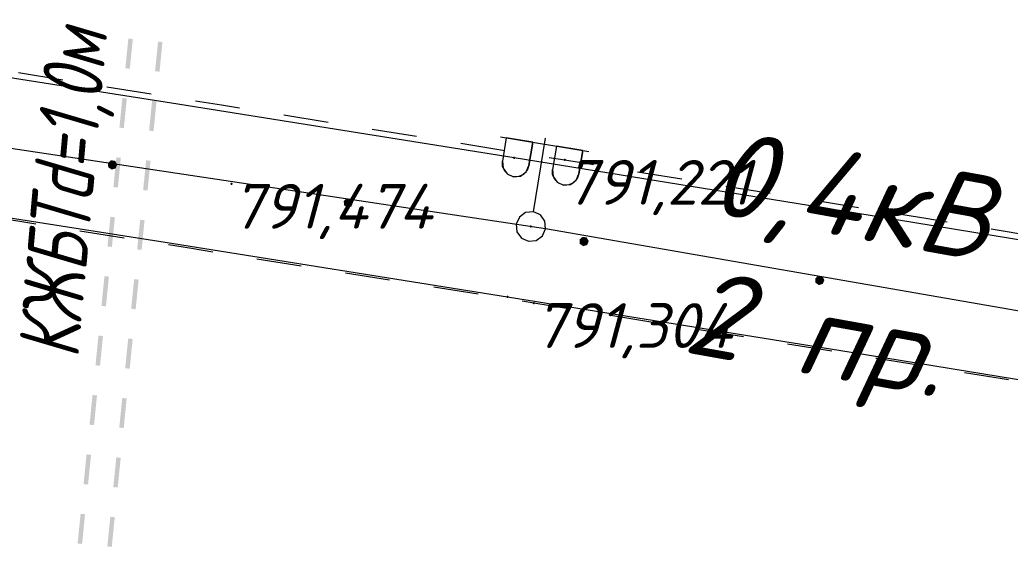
# Model space of a CAD drawing. Header units: metres. Extents: x 629572 to 645168, y 4785785 to 4790166.
# Drawn here: x 633767.71 to 633800.88, y 4788348.47 to 4788366.68 of the extents above; entities that cross this region are included whole.
import ezdxf

# ---------------------------------------------------------------- set-up
doc = ezdxf.new("R2010")
doc.units = ezdxf.units.M
doc.linetypes.add('Сплошная', pattern=[0])
doc.linetypes.add('Штриховая 1.5-1.5', pattern=[3, 1.5, -1.5])
doc.layers.get('0').update_dxf_attribs({"linetype": 'CONTINUOUS'})
for name, color, linetype in [('Водопропускн. труба (круглая)', 7, 'CONTINUOUS'), ('Водопропускн. труба_ d_1м', 7, 'CONTINUOUS'), ('Дороги с покрытием (осевая линия)', 7, 'CONTINUOUS'), ('Нурсултан', 7, 'CONTINUOUS'), ('Проезжие части улиц и тротуаров (без бортового камня)', 7, 'CONTINUOUS'), ('Тротуары и пешеходные дорожки (бордюр)', 7, 'CONTINUOUS'), ('Фонари электр._ на мет. столб', 7, 'CONTINUOUS')]:
    doc.layers.add(name, color=color, linetype=linetype)
doc.layers.add('ЛЭП в.напряж.', color=10, linetype='SIL_KAB_VYSVOLT', lineweight=13)
doc.layers.add('ЛЭП н.напряж.', color=10, linetype='SIL_KAB_NIZVOLT', lineweight=13)
doc.styles.add('ISOCPEUR', font='isocpeui.ttf')
doc.styles.get("Standard").update_dxf_attribs({"font": 'isocpeui.ttf'})
doc.linetypes.add('SIL_KAB_NIZVOLT', pattern='A,1,["<",Standard,S=1.6,R=0,X=-1,Y=-0.8],6,0,1,[">",Standard,S=1.6,R=0,X=-0.8,Y=-0.8],-2,8,-2', length=20)
doc.linetypes.add('SIL_KAB_VYSVOLT', pattern='A,1.5,["<<",Standard,S=1.6,R=0,X=-1.5,Y=-0.8],5,0,1.5,[">>",Standard,S=1.6,R=0,X=-2.14,Y=-0.8],-2,8,-2', length=20)

# ---------------------------------------------------------------- blocks, each defined once
blk = doc.blocks.new('38 - 110.1.2 фонари на метал.столб')
at = {"color": 7, "linetype": 'Continuous', "lineweight": 0, "flags": 128}
for points in [[(0, 0.5), (0, 3)], [(-1.5, 2.8), (1.5, 2.8)], [(-1.3, 2.8), (-1.3, 2)], [(-0.4, 2.8), (-0.4, 2)], [(0.4, 2.8), (0.4, 2)], [(1.3, 2.8), (1.3, 2)], [(-0.4, 2), (-0.434, 1.828), (-0.532, 1.682), (-0.678, 1.584), (-0.85, 1.55), (-1.022, 1.584), (-1.168, 1.682), (-1.266, 1.828), (-1.3, 2)], [(1.3, 2), (1.266, 1.828), (1.168, 1.682), (1.022, 1.584), (0.85, 1.55), (0.678, 1.584), (0.532, 1.682), (0.434, 1.828), (0.4, 2)]]:
    blk.add_lwpolyline(points, dxfattribs=at)
at = {"color": 7, "linetype": 'Continuous', "lineweight": 0, "true_color": 0xffffff, "flags": 128}
for points in [[(-0.4, 2.8), (-1.3, 2.8), (-1.3, 2), (-1.24, 1.775), (-1.075, 1.61), (-0.85, 1.55), (-0.625, 1.61), (-0.46, 1.775), (-0.4, 2), (-0.4, 2.8)], [(1.3, 2.8), (0.4, 2.8), (0.4, 2), (0.46, 1.775), (0.625, 1.61), (0.85, 1.55), (1.075, 1.61), (1.24, 1.775), (1.3, 2), (1.3, 2.8)]]:
    blk.add_lwpolyline(points, close=True, dxfattribs=at)
at = {"color": 7, "linetype": 'Continuous', "lineweight": 0, "flags": 128}
blk.add_lwpolyline([(0, 0.5), (-0.25, 0.433), (-0.433, 0.25), (-0.5, 0), (-0.433, -0.25), (-0.25, -0.433), (0, -0.5), (0.25, -0.433), (0.433, -0.25), (0.5, 0), (0.433, 0.25), (0.25, 0.433), (0, 0.5)], close=True, dxfattribs=at)
at = {"color": 7, "style": 'ISOCPEUR', "flags": 1}
for tag in ['X', 'Отметка', 'Имя объекта CREDO-III', 'Код объекта CREDO-III', 'Y']:
    blk.add_attdef(tag, (0, 0), '', height=2.5, dxfattribs=at)

msp = doc.modelspace()

# ---------------------------------------------------------------- hatches: boundary and pattern name
at = {"layer": 'Водопропускн. труба (круглая)'}
for points in [[(633771.396, 4788365.037), (633771.496, 4788366.032), (633771.347, 4788366.047), (633771.247, 4788365.052)], [(633772.391, 4788364.937), (633772.491, 4788365.932), (633772.342, 4788365.947), (633772.242, 4788364.952)], [(633771.196, 4788363.047), (633771.296, 4788364.042), (633771.147, 4788364.057), (633771.047, 4788363.062)], [(633772.191, 4788362.947), (633772.291, 4788363.942), (633772.142, 4788363.957), (633772.042, 4788362.962)], [(633770.996, 4788361.057), (633771.096, 4788362.052), (633770.947, 4788362.067), (633770.847, 4788361.072)], [(633771.991, 4788360.957), (633772.091, 4788361.952), (633771.942, 4788361.967), (633771.842, 4788360.972)], [(633770.797, 4788359.067), (633770.896, 4788360.062), (633770.747, 4788360.077), (633770.647, 4788359.082)], [(633771.791, 4788358.967), (633771.891, 4788359.962), (633771.742, 4788359.977), (633771.642, 4788358.982)], [(633770.597, 4788357.077), (633770.697, 4788358.072), (633770.547, 4788358.087), (633770.447, 4788357.092)], [(633771.592, 4788356.977), (633771.692, 4788357.972), (633771.542, 4788357.987), (633771.442, 4788356.992)], [(633770.397, 4788355.087), (633770.497, 4788356.082), (633770.347, 4788356.097), (633770.247, 4788355.102)], [(633771.392, 4788354.987), (633771.492, 4788355.982), (633771.342, 4788355.997), (633771.242, 4788355.002)], [(633770.197, 4788353.097), (633770.297, 4788354.092), (633770.148, 4788354.107), (633770.048, 4788353.112)], [(633771.192, 4788352.997), (633771.292, 4788353.992), (633771.143, 4788354.007), (633771.043, 4788353.012)], [(633769.997, 4788351.107), (633770.097, 4788352.102), (633769.948, 4788352.117), (633769.848, 4788351.122)], [(633770.992, 4788351.007), (633771.092, 4788352.002), (633770.943, 4788352.017), (633770.843, 4788351.022)], [(633769.797, 4788349.117), (633769.897, 4788350.112), (633769.748, 4788350.127), (633769.648, 4788349.132)], [(633770.792, 4788349.017), (633770.892, 4788350.012), (633770.743, 4788350.027), (633770.643, 4788349.032)]]:
    msp.add_hatch(color=7, dxfattribs=at).paths.add_polyline_path(points)
at = {"layer": 'Дороги с покрытием (осевая линия)'}
for points in [[(633770.788, 4788361.657), (633770.792, 4788361.659), (633770.789, 4788361.668), (633770.789, 4788361.668), (633770.792, 4788361.659), (633770.908, 4788361.693), (633770.917, 4788361.696), (633770.922, 4788361.697), (633770.923, 4788361.702), (633770.939, 4788361.741), (633770.972, 4788361.822), (633770.974, 4788361.827), (633770.973, 4788361.828), (633770.972, 4788361.831), (633770.958, 4788361.848), (633770.931, 4788361.883), (633770.931, 4788361.883), (633770.972, 4788361.831), (633770.908, 4788361.944), (633770.905, 4788361.949), (633770.9, 4788361.949), (633770.772, 4788361.97), (633770.764, 4788361.967), (633770.77, 4788361.96), (633770.77, 4788361.96), (633770.764, 4788361.967), (633770.686, 4788361.897), (633770.667, 4788361.88), (633770.665, 4788361.878), (633770.664, 4788361.877), (633770.664, 4788361.872), (633770.673, 4788361.742), (633770.683, 4788361.742), (633770.678, 4788361.742), (633770.673, 4788361.742), (633770.677, 4788361.734), (633770.784, 4788361.66), (633770.789, 4788361.668), (633770.789, 4788361.668), (633770.784, 4788361.66)], [(633778.685, 4788360.384), (633778.69, 4788360.385), (633778.687, 4788360.395), (633778.687, 4788360.395), (633778.69, 4788360.385), (633778.806, 4788360.419), (633778.815, 4788360.422), (633778.821, 4788360.428), (633778.837, 4788360.467), (633778.87, 4788360.548), (633778.861, 4788360.552), (633778.861, 4788360.552), (633778.868, 4788360.549), (633778.87, 4788360.548), (633778.872, 4788360.553), (633778.871, 4788360.554), (633778.87, 4788360.557), (633778.856, 4788360.574), (633778.829, 4788360.609), (633778.829, 4788360.609), (633778.87, 4788360.557), (633778.806, 4788360.67), (633778.797, 4788360.666), (633778.799, 4788360.675), (633778.67, 4788360.696), (633778.669, 4788360.686), (633778.669, 4788360.686), (633778.67, 4788360.696), (633778.665, 4788360.697), (633778.662, 4788360.694), (633778.584, 4788360.623), (633778.565, 4788360.606), (633778.563, 4788360.604), (633778.562, 4788360.603), (633778.562, 4788360.598), (633778.57, 4788360.468), (633778.58, 4788360.469), (633778.58, 4788360.469), (633778.576, 4788360.469), (633778.57, 4788360.468), (633778.571, 4788360.464), (633778.575, 4788360.461), (633778.583, 4788360.457), (633778.634, 4788360.432), (633778.634, 4788360.432), (633778.575, 4788360.461), (633778.681, 4788360.386), (633778.687, 4788360.395), (633778.687, 4788360.395), (633778.681, 4788360.386)], [(633786.58, 4788359.092), (633786.585, 4788359.093), (633786.7, 4788359.127), (633786.71, 4788359.13), (633786.707, 4788359.14), (633786.707, 4788359.14), (633786.71, 4788359.13), (633786.716, 4788359.136), (633786.732, 4788359.175), (633786.765, 4788359.256), (633786.762, 4788359.258), (633786.763, 4788359.257), (633786.765, 4788359.256), (633786.767, 4788359.261), (633786.766, 4788359.262), (633786.765, 4788359.265), (633786.756, 4788359.26), (633786.756, 4788359.26), (633786.765, 4788359.265), (633786.752, 4788359.282), (633786.724, 4788359.317), (633786.724, 4788359.317), (633786.765, 4788359.265), (633786.701, 4788359.379), (633786.692, 4788359.374), (633786.692, 4788359.374), (633786.701, 4788359.379), (633786.694, 4788359.384), (633786.565, 4788359.405), (633786.561, 4788359.405), (633786.557, 4788359.402), (633786.564, 4788359.395), (633786.564, 4788359.395), (633786.557, 4788359.402), (633786.479, 4788359.332), (633786.461, 4788359.315), (633786.458, 4788359.313), (633786.457, 4788359.312), (633786.457, 4788359.307), (633786.465, 4788359.177), (633786.475, 4788359.178), (633786.475, 4788359.178), (633786.471, 4788359.177), (633786.465, 4788359.177), (633786.466, 4788359.172), (633786.47, 4788359.169), (633786.478, 4788359.165), (633786.529, 4788359.14), (633786.529, 4788359.14), (633786.47, 4788359.169), (633786.576, 4788359.095)], [(633794.473, 4788357.789), (633794.478, 4788357.791), (633794.593, 4788357.825), (633794.603, 4788357.827), (633794.6, 4788357.837), (633794.6, 4788357.837), (633794.603, 4788357.827), (633794.607, 4788357.829), (633794.609, 4788357.833), (633794.625, 4788357.872), (633794.658, 4788357.954), (633794.653, 4788357.956), (633794.657, 4788357.954), (633794.658, 4788357.954), (633794.66, 4788357.958), (633794.659, 4788357.959), (633794.658, 4788357.962), (633794.649, 4788357.957), (633794.649, 4788357.957), (633794.658, 4788357.962), (633794.645, 4788357.979), (633794.617, 4788358.014), (633794.617, 4788358.014), (633794.658, 4788357.962), (633794.594, 4788358.076), (633794.586, 4788358.071), (633794.586, 4788358.071), (633794.594, 4788358.076), (633794.587, 4788358.081), (633794.459, 4788358.102), (633794.451, 4788358.1), (633794.372, 4788358.029), (633794.354, 4788358.012), (633794.361, 4788358.005), (633794.351, 4788358.004), (633794.358, 4788357.874), (633794.363, 4788357.867), (633794.469, 4788357.792)]]:
    msp.add_hatch(color=7, dxfattribs=at).paths.add_polyline_path(points)

# ---------------------------------------------------------------- linework, layer by layer
at = {"layer": 'ЛЭП н.напряж.', "lineweight": 13}
msp.add_lwpolyline([(633956.501, 4788331.707), (633922.81, 4788336.992), (633888.131, 4788342.675), (633853.736, 4788348.119), (633819.767, 4788353.675), (633785.324, 4788359.671), (633750.794, 4788364.868), (633715.797, 4788370.174), (633679.74, 4788375.962), (633645.168, 4788381.424), (633610.662, 4788387.089), (633576.869, 4788392.73), (633544.157, 4788397.966), (633510.841, 4788403.299), (633477.474, 4788408.502), (633444.363, 4788413.806), (633412.436, 4788419.051), (633378.475, 4788424.98), (633303.547, 4788436.604), (633254.751, 4788444.467), (633214.209, 4788452.322), (633180.137, 4788457.953)], dxfattribs=at)
at = {"layer": 'Нурсултан', "color": 7}
for p in [(633784.268, 4788362.052, 4.693), (633785.964, 4788361.98, 4.544), (633774.797, 4788361.178, 4.797), (633784.83, 4788359.751, 4.708), (633784.042, 4788357.395, 4.773), (633784.928, 4788357.183, 4.627)]:
    msp.add_point(p, dxfattribs=at)
at = {"layer": 'Проезжие части улиц и тротуаров (без бортового камня)', "linetype": 'Штриховая 1.5-1.5', "lineweight": 0, "flags": 128}
msp.add_lwpolyline([(633412.006, 4788416.806), (633398.463, 4788418.96), (633386.704, 4788420.824), (633384.586, 4788421.159), (633377.986, 4788422.207), (633377.776, 4788422.263), (633377.564, 4788422.354), (633377.366, 4788422.473), (633377.188, 4788422.615), (633377.035, 4788422.778), (633376.921, 4788422.948), (633376.819, 4788423.177), (633376.716, 4788423.482), (633376.62, 4788423.852), (633376.552, 4788424.215), (633376.516, 4788424.595), (633376.527, 4788424.905), (633376.591, 4788425.205), (633376.706, 4788425.534), (633376.853, 4788425.846), (633377.027, 4788426.142), (633377.213, 4788426.395), (633377.395, 4788426.584), (633377.593, 4788426.724), (633377.834, 4788426.838), (633378.094, 4788426.92), (633378.37, 4788426.97), (633378.648, 4788426.986), (633378.912, 4788426.966), (633385.952, 4788425.83), (633390.456, 4788425.101), (633400.484, 4788423.478), (633414.168, 4788421.269), (633424.649, 4788419.594), (633431.046, 4788418.576), (633435.131, 4788417.926), (633445.613, 4788416.253), (633456.136, 4788414.561), (633461.601, 4788413.68), (633466.711, 4788412.856), (633477.287, 4788411.156), (633488.607, 4788409.347), (633493.833, 4788408.514), (633500.705, 4788407.418), (633512.467, 4788405.538), (633523.721, 4788403.728), (633531.954, 4788402.4), (633534.975, 4788401.913), (633546.13, 4788400.115), (633557.22, 4788398.335), (633560.473, 4788397.813), (633568.31, 4788396.557), (633579.353, 4788394.781), (633590.357, 4788393.001), (633595.079, 4788392.235), (633601.359, 4788391.216), (633612.363, 4788389.437), (633613.569, 4788389.243), (633623.553, 4788387.636), (633634.965, 4788385.806), (633646.379, 4788383.99), (633658.092, 4788382.151), (633665.314, 4788381.024), (633670.14, 4788380.272), (633681.912, 4788378.428), (633693.34, 4788376.615), (633698.702, 4788375.759), (633704.766, 4788374.792), (633716.194, 4788372.98), (633727.861, 4788371.154), (633733.518, 4788370.274), (633739.745, 4788369.305), (633751.461, 4788367.471), (633762.964, 4788365.653), (633774.465, 4788363.823), (633785.964, 4788361.98), (633798.055, 4788360.025), (633810.57, 4788357.988), (633822.371, 4788356.059), (633833.433, 4788354.239), (633839.7, 4788353.202), (633844.493, 4788352.409), (633855.554, 4788350.587), (633866.901, 4788348.734), (633872.365, 4788347.845), (633878.528, 4788346.842), (633890.007, 4788344.967), (633901.299, 4788343.109), (633912.591, 4788341.243), (633916.544, 4788340.589), (633923.784, 4788339.392), (633934.895, 4788337.549), (633936.286, 4788337.318), (633946.006, 4788335.705), (633957.119, 4788333.873), (633970.478, 4788331.7), (633980.848, 4788330.02), (633985.402, 4788329.283), (633997.508, 4788327.318), (634006.743, 4788325.801), (634012.01, 4788324.931), (634015.976, 4788324.276), (634025.211, 4788322.757), (634035.719, 4788321.044), (634047.298, 4788319.161), (634048.739, 4788318.927), (634057.743, 4788317.464), (634066.885, 4788315.981), (634067.196, 4788315.93), (634076.027, 4788314.498), (634085.168, 4788313.005), (634095.151, 4788311.354), (634101.366, 4788310.32), (634106.148, 4788309.525), (634117.145, 4788307.703), (634127.926, 4788305.926), (634138.853, 4788304.132), (634149.781, 4788302.35), (634160.836, 4788300.569), (634167.119, 4788299.563), (634172.1, 4788298.766), (634183.362, 4788296.954), (634194.807, 4788295.091), (634202.412, 4788293.848), (634206.466, 4788293.184), (634217.902, 4788291.319), (634229.081, 4788289.508), (634235.177, 4788288.523), (634240.261, 4788287.702), (634251.44, 4788285.892), (634262.656, 4788284.066), (634268.893, 4788283.049), (634273.916, 4788282.229), (634285.177, 4788280.395), (634296.45, 4788278.566), (634305.996, 4788277.02), (634307.756, 4788276.735), (634319.062, 4788274.904), (634327.678, 4788273.507), (634340.077, 4788271.497), (634367.802, 4788267.002), (634383.142, 4788264.512), (634386.466, 4788263.946), (634389.786, 4788263.357), (634391.471, 4788263.047), (634391.63, 4788262.994), (634391.806, 4788262.903), (634392.111, 4788262.682), (634392.3, 4788262.486), (634392.338, 4788262.406), (634392.354, 4788262.302), (634392.338, 4788262.081), (634392.294, 4788261.875), (634392.293, 4788261.872), (634392.236, 4788261.677), (634392.15, 4788261.489), (634392.028, 4788261.341), (634391.842, 4788261.218), (634391.599, 4788261.119), (634391.466, 4788261.094), (634391.348, 4788261.095), (634390.591, 4788261.209), (634385.82, 4788261.923), (634379.579, 4788262.841), (634373.937, 4788263.651), (634367.189, 4788264.58), (634362.037, 4788265.234), (634356.663, 4788265.831), (634349.163, 4788266.597), (634335.003, 4788267.966), (634333.704, 4788268.09), (634326.865, 4788268.752), (634325.591, 4788268.909), (634324.181, 4788269.114), (634321.508, 4788269.557), (634321.238, 4788269.603), (634318.836, 4788270.007), (634311.357, 4788271.212), (634298.114, 4788273.351), (634284.871, 4788275.494), (634273.538, 4788277.338), (634267.751, 4788278.283), (634262.19, 4788279.19), (634250.841, 4788281.037), (634239.407, 4788282.887), (634233.022, 4788283.917), (634227.867, 4788284.749), (634216.327, 4788286.615), (634204.615, 4788288.519), (634199.74, 4788289.313), (634192.827, 4788290.439), (634181.476, 4788292.282), (634170.391, 4788294.068), (634166.091, 4788294.758), (634159.305, 4788295.848), (634148.587, 4788297.579), (634138.176, 4788299.279), (634129.416, 4788300.717), (634127.767, 4788300.988), (634117.358, 4788302.696), (634105.462, 4788304.639), (634099.584, 4788305.599), (634092.68, 4788306.726), (634082.138, 4788308.449), (634073.759, 4788309.823), (634065.38, 4788311.2), (634060.796, 4788311.954), (634057.001, 4788312.578), (634047.109, 4788314.206), (634035.682, 4788316.087), (634034.082, 4788316.35), (634024.953, 4788317.853), (634015.319, 4788319.441), (634015.17, 4788319.465), (634005.685, 4788321.028), (633996.05, 4788322.611), (633983.908, 4788324.596), (633969.347, 4788326.974), (633961.469, 4788328.259), (633956.253, 4788329.11), (633945.189, 4788330.912), (633943.724, 4788331.15), (633934.124, 4788332.713), (633923.061, 4788334.521), (633911.687, 4788336.395), (633905.319, 4788337.448), (633899.984, 4788338.33), (633888.394, 4788340.241), (633877.008, 4788342.104), (633871.599, 4788342.986), (633865.62, 4788343.961), (633854.234, 4788345.824), (633842.723, 4788347.724), (633838.088, 4788348.492), (633831.078, 4788349.653), (633819.48, 4788351.564), (633807.951, 4788353.451), (633796.42, 4788355.328), (633784.928, 4788357.183), (633773.466, 4788359.009), (633762.002, 4788360.819), (633758.345, 4788361.395), (633750.537, 4788362.625), (633739.032, 4788364.435), (633732.488, 4788365.462), (633727.479, 4788366.248), (633715.927, 4788368.065), (633704.086, 4788369.932), (633691.984, 4788371.842), (633680.141, 4788373.718), (633668.547, 4788375.563), (633658.446, 4788377.176), (633656.955, 4788377.414), (633645.526, 4788379.238), (633634.234, 4788381.035), (633632.166, 4788381.364), (633622.941, 4788382.832), (633611.649, 4788384.632), (633600.262, 4788386.456), (633592.514, 4788387.699), (633588.858, 4788388.286), (633577.7, 4788390.075), (633566.753, 4788391.823), (633564.24, 4788392.224), (633555.805, 4788393.569), (633544.858, 4788395.322), (633533.796, 4788397.105), (633522.596, 4788398.918), (633518.39, 4788399.599), (633511.395, 4788400.732), (633500.229, 4788402.542), (633493.878, 4788403.573), (633489.056, 4788404.355), (633477.906, 4788406.163), (633466.711, 4788407.976), (633455.516, 4788409.787), (633444.517, 4788411.565), (633437.048, 4788412.772), (633433.681, 4788413.316), (633422.844, 4788415.066), (633412.006, 4788416.806)], close=True, dxfattribs=at)
at = {"layer": 'Тротуары и пешеходные дорожки (бордюр)', "color": 7, "linetype": 'Сплошная', "lineweight": 0, "flags": 128}
msp.add_lwpolyline([(634317.957, 4788270.259), (634320.892, 4788269.705), (634323.833, 4788269.202), (634325.358, 4788268.979), (634326.788, 4788268.801), (634334.496, 4788268.062), (634334.904, 4788268.024), (634348.766, 4788266.706), (634356.163, 4788265.96), (634361.535, 4788265.367), (634366.765, 4788264.705), (634373.615, 4788263.763), (634379.344, 4788262.943), (634385.677, 4788262.012), (634390.584, 4788261.277), (634391.284, 4788261.172), (634391.401, 4788261.17), (634391.535, 4788261.192), (634391.78, 4788261.279), (634391.962, 4788261.38), (634392.081, 4788261.5), (634392.17, 4788261.658), (634392.215, 4788261.824), (634392.219, 4788262.041), (634392.183, 4788262.312), (634392.143, 4788262.445), (634392.091, 4788262.547), (634391.921, 4788262.731), (634391.687, 4788262.889), (634391.429, 4788262.984), (634389.706, 4788263.274), (634386.223, 4788263.849), (634382.739, 4788264.42), (634367.217, 4788266.947), (634339.242, 4788271.499), (634318.007, 4788274.953), (634306.486, 4788276.823), (634298.493, 4788278.118), (634294.965, 4788278.689), (634283.606, 4788280.531), (634272.383, 4788282.355), (634269.88, 4788282.763), (634261.16, 4788284.181), (634249.937, 4788286.002), (634238.44, 4788287.858), (634231.46, 4788288.983), (634226.656, 4788289.756), (634214.976, 4788291.641), (634203.321, 4788293.528), (634191.665, 4788295.418), (634187.217, 4788296.139), (634180.481, 4788297.232), (634170.957, 4788298.775), (634169.669, 4788298.984), (634158.857, 4788300.736), (634148.104, 4788302.487), (634137.401, 4788304.243), (634126.836, 4788305.983), (634126.7, 4788306.006), (634115.999, 4788307.769), (634105.401, 4788309.513), (634104.087, 4788309.729), (634091.583, 4788311.786), (634081.232, 4788313.488), (634072.873, 4788314.86), (634064.514, 4788316.229), (634056.154, 4788317.597), (634046.247, 4788319.215), (634034.82, 4788321.08), (634031.26, 4788321.661), (634024.235, 4788322.807), (634014.858, 4788324.336), (634013.138, 4788324.617), (634005.481, 4788325.866), (633996.104, 4788327.396), (633994.334, 4788327.685), (633984.111, 4788329.355), (633969.513, 4788331.741), (633956.255, 4788333.912), (633944.982, 4788335.765), (633939.869, 4788336.608), (633933.71, 4788337.622), (633922.437, 4788339.475), (633910.955, 4788341.353), (633899.267, 4788343.259), (633896.192, 4788343.761), (633887.69, 4788345.147), (633876.274, 4788347.007), (633874.006, 4788347.376), (633864.858, 4788348.866), (633853.442, 4788350.729), (633841.878, 4788352.624), (633834.614, 4788353.816), (633830.182, 4788354.544), (633818.599, 4788356.443), (633808.727, 4788358.063), (633807.157, 4788358.321), (633795.714, 4788360.196), (633784.268, 4788362.052), (633772.787, 4788363.882), (633761.267, 4788365.699), (633760.905, 4788365.756), (633749.747, 4788367.516), (633740.081, 4788369.046), (633738.11, 4788369.358), (633726.329, 4788371.222), (633714.573, 4788373.078), (633702.864, 4788374.917), (633698.778, 4788375.557), (633691.154, 4788376.752), (633679.513, 4788378.584), (633667.889, 4788380.429), (633657.532, 4788382.079), (633656.265, 4788382.281), (633644.769, 4788384.112), (633633.363, 4788385.922), (633632.11, 4788386.12), (633621.956, 4788387.73), (633610.595, 4788389.54), (633599.175, 4788391.373), (633587.757, 4788393.214), (633582.076, 4788394.132), (633576.632, 4788395.011), (633565.752, 4788396.771), (633559.516, 4788397.781), (633554.872, 4788398.533), (633543.992, 4788400.294), (633532.889, 4788402.086), (633527.073, 4788403.023), (633521.542, 4788403.914), (633510.256, 4788405.735), (633499.039, 4788407.55), (633495.254, 4788408.163), (633487.822, 4788409.367), (633476.795, 4788411.149), (633465.892, 4788412.906), (633454.988, 4788414.659), (633444.186, 4788416.39), (633433.468, 4788418.097), (633425.781, 4788419.317), (633422.749, 4788419.798), (633412.03, 4788421.501), (633398.788, 4788423.615), (633392.998, 4788424.541), (633385.333, 4788425.765), (633378.918, 4788426.787), (633378.672, 4788426.807), (633378.415, 4788426.797), (633378.157, 4788426.757), (633377.915, 4788426.689), (633377.69, 4788426.59), (633377.505, 4788426.466), (633377.335, 4788426.295), (633377.161, 4788426.066), (633377, 4788425.798), (633376.864, 4788425.515), (633376.759, 4788425.217), (633376.703, 4788424.945), (633376.696, 4788424.657), (633376.736, 4788424.296), (633376.804, 4788423.944), (633376.899, 4788423.585), (633377, 4788423.285), (633377.099, 4788423.062), (633377.21, 4788422.893), (633377.355, 4788422.731), (633377.525, 4788422.586), (633377.713, 4788422.466), (633377.917, 4788422.372), (633378.119, 4788422.317), (633383.282, 4788421.482), (633395.572, 4788419.505), (633411.424, 4788416.957), (633411.424, 4788416.957), (633422.152, 4788415.233), (633432.881, 4788413.506), (633443.608, 4788411.775), (633454.502, 4788410.011), (633465.597, 4788408.209), (633465.786, 4788408.179), (633476.691, 4788406.408), (633487.814, 4788404.602), (633487.956, 4788404.579), (633499.044, 4788402.779), (633510.257, 4788400.962), (633521.467, 4788399.151), (633532.677, 4788397.343), (633543.747, 4788395.564), (633554.7, 4788393.812), (633563.487, 4788392.412), (633565.654, 4788392.066), (633576.608, 4788390.319), (633587.807, 4788388.527), (633590.695, 4788388.064), (633599.292, 4788386.688), (633610.759, 4788384.855), (633622.116, 4788383.048), (633629.368, 4788381.896), (633633.473, 4788381.245), (633644.83, 4788379.439), (633656.323, 4788377.605), (633659.662, 4788377.072), (633667.979, 4788375.743), (633679.636, 4788373.886), (633691.344, 4788372.029), (633703.141, 4788370.164), (633714.848, 4788368.316), (633726.482, 4788366.486), (633731.693, 4788365.668), (633738.117, 4788364.659), (633749.658, 4788362.843), (633756.215, 4788361.809), (633761.121, 4788361.035), (633772.583, 4788359.223), (633784.042, 4788357.395), (633795.552, 4788355.537), (633807.123, 4788353.653), (633815.114, 4788352.348), (633818.694, 4788351.763), (633830.305, 4788349.86), (633839.326, 4788348.377), (633841.923, 4788347.95), (633853.371, 4788346.07), (633864.676, 4788344.219), (633869.741, 4788343.391), (633875.982, 4788342.37), (633887.287, 4788340.519), (633899.003, 4788338.595), (633906.431, 4788337.374), (633911.031, 4788336.618), (633922.604, 4788334.717), (633933.695, 4788332.899), (633940.99, 4788331.704), (633944.787, 4788331.082), (633955.878, 4788329.264), (633968.958, 4788327.119), (633983.421, 4788324.746), (633995.377, 4788322.783), (634004.782, 4788321.235), (634010.841, 4788320.236), (634014.187, 4788319.685), (634023.592, 4788318.136), (634034.419, 4788316.355), (634046.245, 4788314.411), (634056.301, 4788312.761), (634064.55, 4788311.413), (634069.778, 4788310.56), (634072.799, 4788310.067), (634081.048, 4788308.72), (634091.619, 4788306.987), (634094.22, 4788306.561), (634104.585, 4788304.861), (634116.57, 4788302.899), (634126.939, 4788301.208), (634137.308, 4788299.521), (634147.678, 4788297.837), (634158.26, 4788296.124), (634167.34, 4788294.656), (634169.095, 4788294.373), (634179.931, 4788292.621), (634191.215, 4788290.794), (634193.187, 4788290.474), (634203.14, 4788288.862), (634215.065, 4788286.933), (634226.883, 4788285.029), (634229.658, 4788284.582), (634238.711, 4788283.125), (634250.244, 4788281.261), (634261.527, 4788279.419), (634267.439, 4788278.449), (634272.809, 4788277.568), (634284.092, 4788275.725), (634297.227, 4788273.601), (634308.878, 4788271.723), (634310.364, 4788271.484), (634317.957, 4788270.259)], close=True, dxfattribs=at)

# ---------------------------------------------------------------- block references
at = {"layer": 'Фонари электр._ на мет. столб', "color": 7, "linetype": 'Continuous', "rotation": 350.5621459656475}
msp.add_blockref('38 - 110.1.2 фонари на метал.столб', (633784.83, 4788359.751), dxfattribs=at)

# ---------------------------------------------------------------- texts
at = {"layer": 'Водопропускн. труба_ d_1м', "color": 0, "style": 'ISOCPEUR', "width": 0.75}
msp.add_text('КЖБТd=1,0м', height=2.0202, rotation=84.8928, dxfattribs=at).set_placement((633769.665, 4788355.3))
at = {"layer": 'ЛЭП в.напряж.', "color": 1, "insert": (633789.726, 4788354.796), "char_height": 2.8505, "attachment_point": 7, "rotation": 349.8663, "style": 'ISOCPEUR'}
msp.add_mtext('0,4кВ\\P2 пр.', dxfattribs=at)
at = {"layer": 'Нурсултан', "color": 251, "char_height": 1.5, "attachment_point": 1, "style": 'ISOCPEUR'}
for s, insert in [('791,221', (633785.964, 4788361.98, 4.544)), ('791,474', (633774.797, 4788361.178, 4.797)), ('791,304', (633784.928, 4788357.183, 4.627))]:
    msp.add_mtext(s, dxfattribs=dict(at, insert=insert))

doc.saveas('drawing.dxf')
